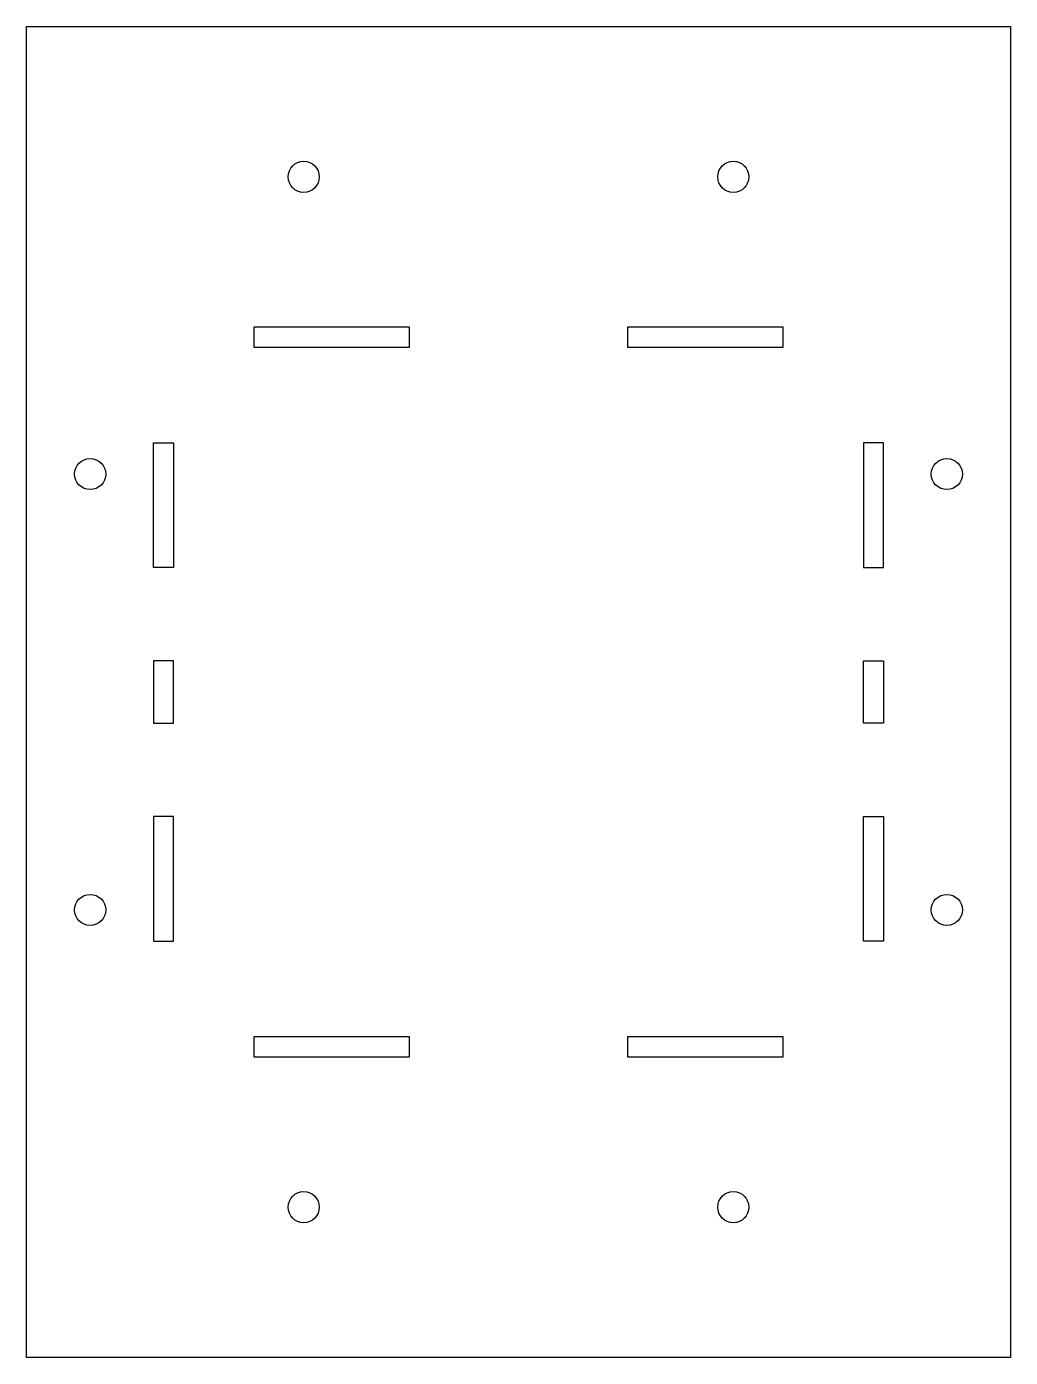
# Model space of a CAD drawing. Header units: millimetres. Extents: x 517 to 675, y -13 to 201.
import ezdxf

# ---------------------------------------------------------------- set-up
doc = ezdxf.new("R2010")
doc.units = ezdxf.units.MM
doc.layers.get('0').update_dxf_attribs({"linetype": 'CONTINUOUS'})

msp = doc.modelspace()

# ---------------------------------------------------------------- linework, layer by layer
for points in [[(674.7, 201.08), (674.7, -12.64), (516.7, -12.64), (516.7, 201.08)], [(553.2, 152.82), (553.2, 149.62), (578.2, 149.62), (578.2, 152.82)], [(613.2, 149.62), (638.2, 149.62), (638.2, 152.82), (613.2, 152.82)], [(540.3, 114.22), (537.1, 114.22), (537.1, 134.22), (540.3, 134.22)], [(654.3, 114.22), (654.3, 134.22), (651.1, 134.22), (651.1, 114.22)], [(537.1, 89.22), (540.3, 89.22), (540.3, 99.22), (537.1, 99.22)], [(654.3, 89.22), (651.1, 89.22), (651.1, 99.22), (654.3, 99.22)], [(540.3, 74.22), (537.1, 74.22), (537.1, 54.22), (540.3, 54.22)], [(651.1, 74.22), (654.3, 74.22), (654.3, 54.22), (651.1, 54.22)], [(578.2, 38.82), (553.2, 38.82), (553.2, 35.62), (578.2, 35.62)], [(613.2, 38.82), (613.2, 35.62), (638.2, 35.62), (638.2, 38.82)]]:
    msp.add_lwpolyline(points, close=True)
for centre in [(561.2, 176.95), (630.2, 176.95), (526.9, 129.22), (664.5, 129.22), (526.9, 59.22), (664.5, 59.22), (561.2, 11.49), (630.2, 11.49)]:
    msp.add_circle(centre, 2.5)

doc.saveas('drawing.dxf')
